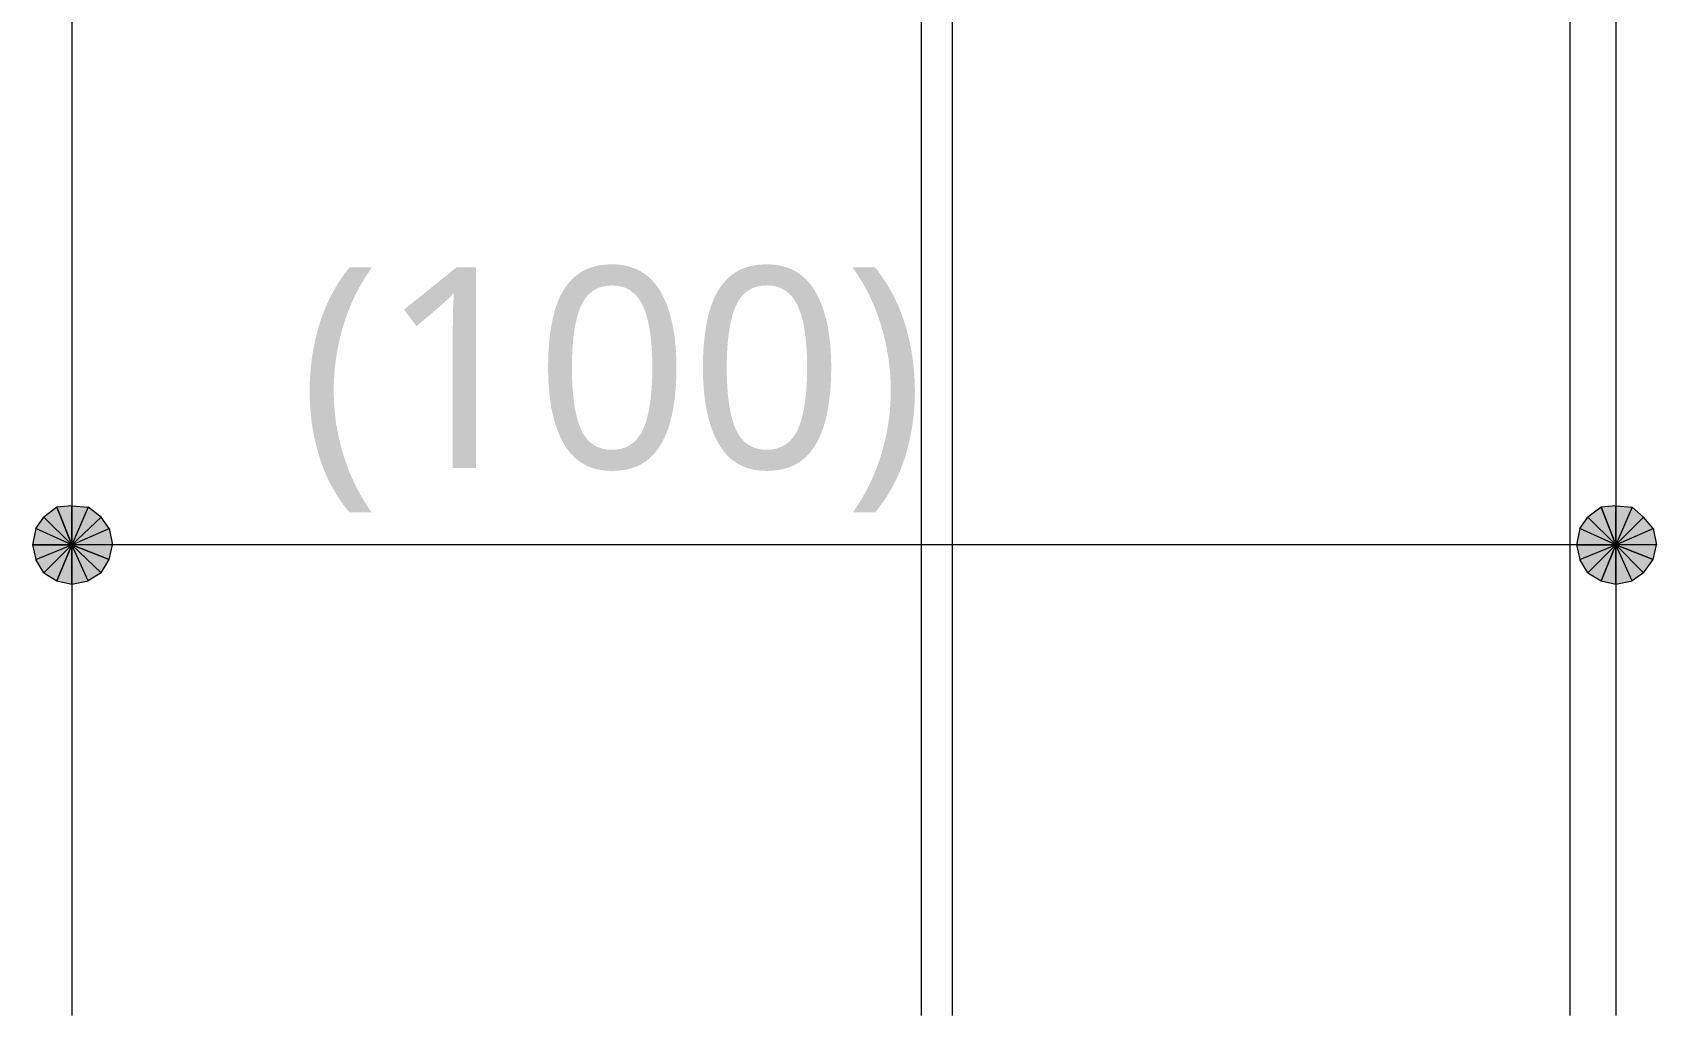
# Model space of a CAD drawing. Header units: millimetres. Extents: x 0 to 420, y 0 to 297.
# Drawn here: x 141.03 to 162.07, y 195.18 to 207.91 of the extents above; entities that cross this region are included whole.
import ezdxf
from ezdxf.enums import TextEntityAlignment as Align

# ---------------------------------------------------------------- set-up
doc = ezdxf.new("R2010")
doc.units = ezdxf.units.MM
doc.styles.add('kst32b', font='NotoSansJP-Variable.ttf')

msp = doc.modelspace()

# ---------------------------------------------------------------- hatches: boundary and pattern name
h = msp.add_hatch(color=7)
h.paths.add_polyline_path([(141.922, 201.634), (141.753, 201.761), (141.542, 201.274), (141.922, 201.634)])
h.paths.add_polyline_path([(141.753, 201.761), (141.542, 201.274), (141.542, 201.782), (141.753, 201.761)])
h.paths.add_polyline_path([(141.542, 201.274), (141.542, 201.782), (141.351, 201.761), (141.542, 201.274)])
h = msp.add_hatch(color=7)
h.paths.add_polyline_path([(161.904, 201.634), (161.756, 201.761), (161.544, 201.274), (161.904, 201.634)])
h.paths.add_polyline_path([(161.756, 201.761), (161.544, 201.274), (161.544, 201.782), (161.756, 201.761)])
h.paths.add_polyline_path([(161.544, 201.274), (161.544, 201.782), (161.354, 201.761), (161.544, 201.274)])
h = msp.add_hatch(color=7)
h.paths.add_polyline_path([(141.351, 201.761), (141.182, 201.634), (141.542, 201.274), (141.351, 201.761)])
h.paths.add_polyline_path([(141.182, 201.634), (141.542, 201.274), (141.076, 201.486), (141.182, 201.634)])
h.paths.add_polyline_path([(141.542, 201.274), (141.076, 201.486), (141.034, 201.274), (141.542, 201.274)])
h = msp.add_hatch(color=7)
h.paths.add_polyline_path([(142.028, 201.083), (142.071, 201.274), (141.542, 201.274), (142.028, 201.083)])
h.paths.add_polyline_path([(142.071, 201.274), (141.542, 201.274), (142.028, 201.486), (142.071, 201.274)])
h.paths.add_polyline_path([(141.542, 201.274), (142.028, 201.486), (141.922, 201.634), (141.542, 201.274)])
h = msp.add_hatch(color=7)
h.paths.add_polyline_path([(161.354, 201.761), (161.184, 201.634), (161.544, 201.274), (161.354, 201.761)])
h.paths.add_polyline_path([(161.184, 201.634), (161.544, 201.274), (161.078, 201.486), (161.184, 201.634)])
h.paths.add_polyline_path([(161.544, 201.274), (161.078, 201.486), (161.036, 201.274), (161.544, 201.274)])
h = msp.add_hatch(color=7)
h.paths.add_polyline_path([(162.031, 201.083), (162.073, 201.274), (161.544, 201.274), (162.031, 201.083)])
h.paths.add_polyline_path([(162.073, 201.274), (161.544, 201.274), (162.031, 201.486), (162.073, 201.274)])
h.paths.add_polyline_path([(161.544, 201.274), (162.031, 201.486), (161.904, 201.634), (161.544, 201.274)])
h = msp.add_hatch(color=7)
h.paths.add_polyline_path([(141.034, 201.274), (141.076, 201.083), (141.542, 201.274), (141.034, 201.274)])
h.paths.add_polyline_path([(141.076, 201.083), (141.542, 201.274), (141.182, 200.914), (141.076, 201.083)])
h.paths.add_polyline_path([(141.542, 201.274), (141.182, 200.914), (141.351, 200.808), (141.542, 201.274)])
for points in [[(141.351, 200.808), (141.542, 200.766), (141.542, 201.274), (141.351, 200.808)], [(161.354, 200.808), (161.544, 200.766), (161.544, 201.274), (161.354, 200.808)]]:
    msp.add_hatch(color=7).paths.add_polyline_path(points)
h = msp.add_hatch(color=7)
h.paths.add_polyline_path([(141.542, 200.766), (141.753, 200.808), (141.542, 201.274), (141.542, 200.766)])
h.paths.add_polyline_path([(141.753, 200.808), (141.542, 201.274), (141.922, 200.914), (141.753, 200.808)])
h.paths.add_polyline_path([(141.542, 201.274), (141.922, 200.914), (142.028, 201.083), (141.542, 201.274)])
h = msp.add_hatch(color=7)
h.paths.add_polyline_path([(161.036, 201.274), (161.078, 201.083), (161.544, 201.274), (161.036, 201.274)])
h.paths.add_polyline_path([(161.078, 201.083), (161.544, 201.274), (161.184, 200.914), (161.078, 201.083)])
h.paths.add_polyline_path([(161.544, 201.274), (161.184, 200.914), (161.354, 200.808), (161.544, 201.274)])
h = msp.add_hatch(color=7)
h.paths.add_polyline_path([(161.544, 200.766), (161.756, 200.808), (161.544, 201.274), (161.544, 200.766)])
h.paths.add_polyline_path([(161.756, 200.808), (161.544, 201.274), (161.904, 200.914), (161.756, 200.808)])
h.paths.add_polyline_path([(161.544, 201.274), (161.904, 200.914), (162.031, 201.083), (161.544, 201.274)])

# ---------------------------------------------------------------- linework, layer by layer
at = {"lineweight": 13}
for points in [[(161.544, 225.129), (161.544, 195.178)], [(152.95, 223.732), (152.95, 195.178)], [(160.951, 223.732), (160.951, 195.178)], [(141.542, 222.737), (141.542, 195.178)], [(152.548, 222.716), (152.548, 195.178)], [(141.542, 220.726), (141.542, 204.237)], [(161.544, 220.726), (161.544, 204.237)], [(161.544, 201.274), (141.542, 201.274)]]:
    msp.add_lwpolyline(points, dxfattribs=at)
at = {"lineweight": 0}
for points in [[(141.542, 201.274), (141.542, 201.782), (141.351, 201.761)], [(141.753, 201.761), (141.542, 201.274), (141.542, 201.782)], [(161.544, 201.274), (161.544, 201.782), (161.354, 201.761)], [(161.756, 201.761), (161.544, 201.274), (161.544, 201.782)], [(141.182, 201.634), (141.542, 201.274), (141.076, 201.486)], [(141.351, 201.761), (141.182, 201.634), (141.542, 201.274)], [(141.922, 201.634), (141.753, 201.761), (141.542, 201.274)], [(141.542, 201.274), (142.028, 201.486), (141.922, 201.634)], [(161.184, 201.634), (161.544, 201.274), (161.078, 201.486)], [(161.354, 201.761), (161.184, 201.634), (161.544, 201.274)], [(161.904, 201.634), (161.756, 201.761), (161.544, 201.274)], [(161.544, 201.274), (162.031, 201.486), (161.904, 201.634)], [(141.542, 201.274), (141.076, 201.486), (141.034, 201.274)], [(142.071, 201.274), (141.542, 201.274), (142.028, 201.486)], [(161.544, 201.274), (161.078, 201.486), (161.036, 201.274)], [(162.073, 201.274), (161.544, 201.274), (162.031, 201.486)], [(141.034, 201.274), (141.076, 201.083), (141.542, 201.274)], [(141.076, 201.083), (141.542, 201.274), (141.182, 200.914)], [(141.542, 201.274), (141.182, 200.914), (141.351, 200.808)], [(141.351, 200.808), (141.542, 200.766), (141.542, 201.274)], [(141.542, 200.766), (141.753, 200.808), (141.542, 201.274)], [(141.753, 200.808), (141.542, 201.274), (141.922, 200.914)], [(141.542, 201.274), (141.922, 200.914), (142.028, 201.083)], [(142.028, 201.083), (142.071, 201.274), (141.542, 201.274)], [(161.036, 201.274), (161.078, 201.083), (161.544, 201.274)], [(161.078, 201.083), (161.544, 201.274), (161.184, 200.914)], [(161.544, 201.274), (161.184, 200.914), (161.354, 200.808)], [(161.354, 200.808), (161.544, 200.766), (161.544, 201.274)], [(161.544, 200.766), (161.756, 200.808), (161.544, 201.274)], [(161.756, 200.808), (161.544, 201.274), (161.904, 200.914)], [(161.544, 201.274), (161.904, 200.914), (162.031, 201.083)], [(162.031, 201.083), (162.073, 201.274), (161.544, 201.274)]]:
    msp.add_lwpolyline(points, close=True, dxfattribs=at)

# ---------------------------------------------------------------- texts
at = {"style": 'kst32b'}
msp.add_text('(100)', height=2.5989, dxfattribs=at).set_placement((144.484, 202.269), (152.605, 202.269), align=Align.FIT)

doc.saveas('drawing.dxf')
